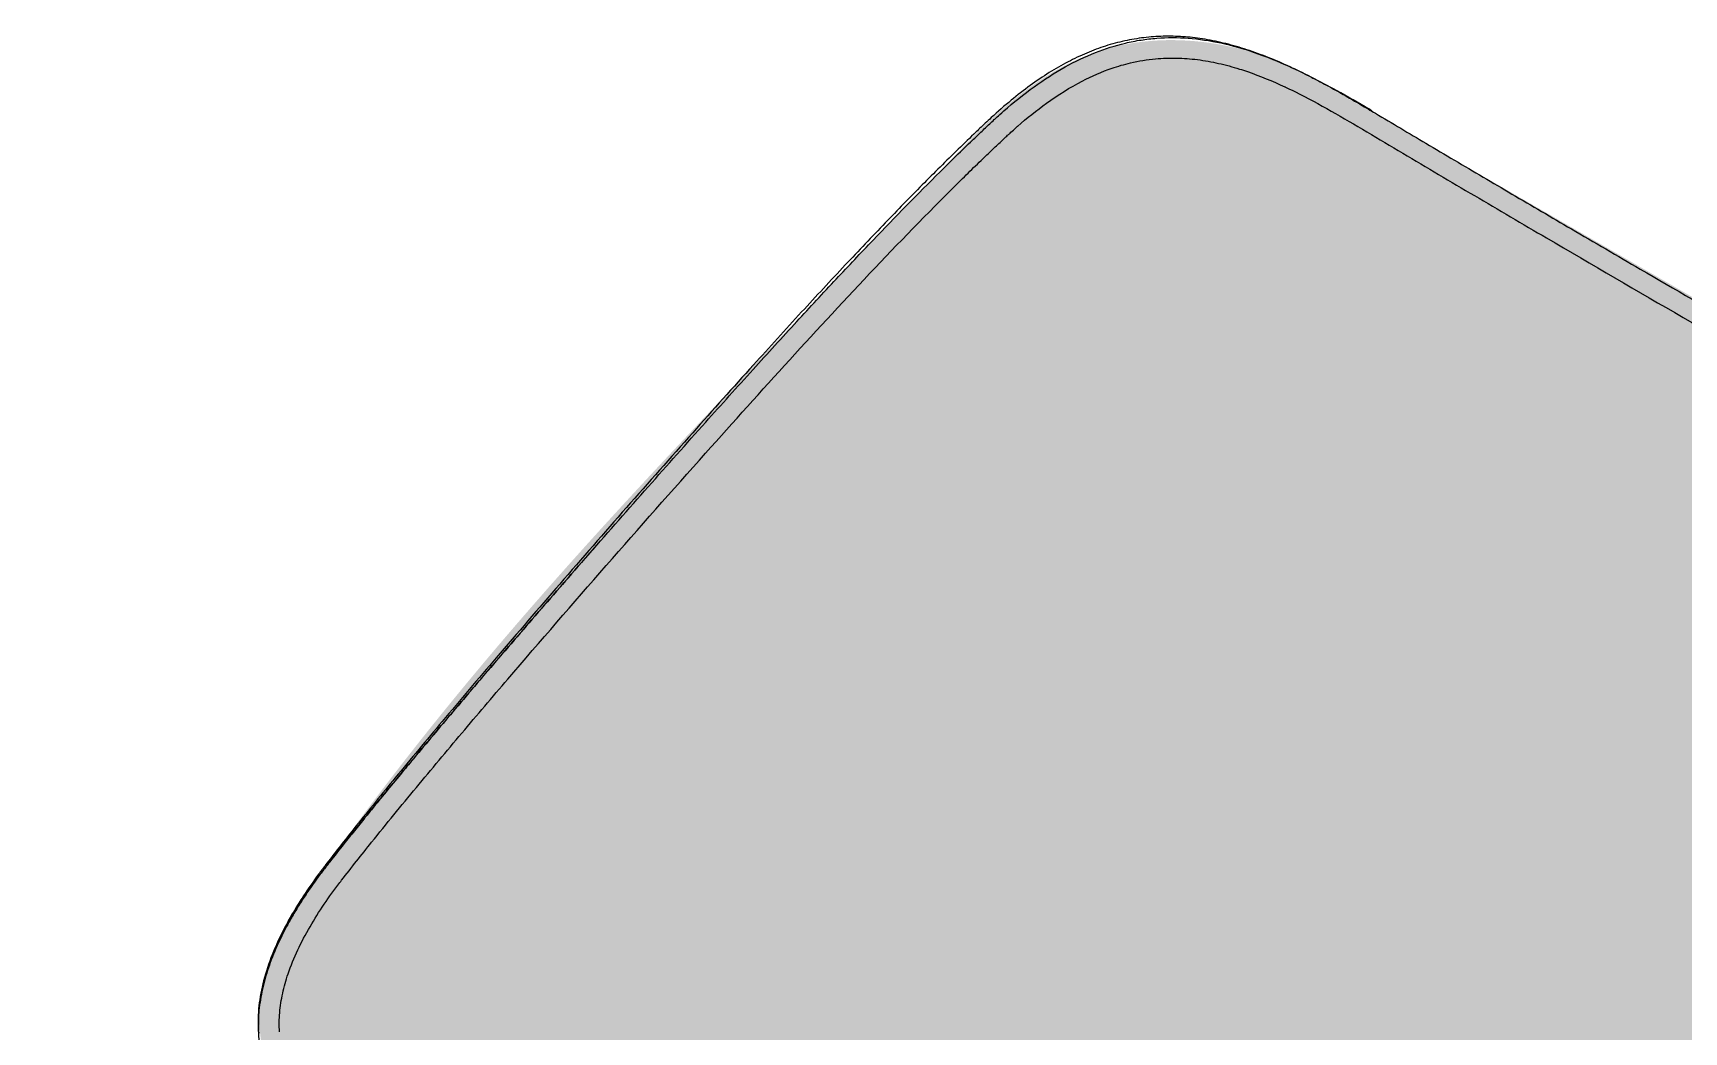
# Model space of a CAD drawing. Header units: millimetres. Extents: x 138979 to 257434, y 2210 to 57479.
# Drawn here: x 242279 to 242850, y 25818 to 26164 of the extents above; entities that cross this region are included whole.
import ezdxf

# ---------------------------------------------------------------- set-up
doc = ezdxf.new("R2010")
doc.units = ezdxf.units.MM
doc.layers.add('GAR-FFE', color=1, linetype='Continuous')

# ---------------------------------------------------------------- blocks, each defined once
blk = doc.blocks.new('Lounge')
at = {"layer": 'GAR-FFE', "true_color": 0xffffff}
h = blk.add_hatch(color=7, dxfattribs=at)
h.dxf.hatch_style = 1
edge = h.paths.add_edge_path()
edge.add_arc((166602.7404063689, 37301.66384997603), 167.9038506066634, -33.16633191255818, 4.733137481317328, ccw=False)
edge.add_line((166743.2903568876, 37209.80845025601), (166750.1826540887, 37190.44518690954))
edge.add_line((166750.1826540887, 37190.44518690952), (166738.8553849404, 37186.06849188697))
edge.add_arc((167363.5253518459, 37422.70251482748), 667.9881947809006, 185.8618777467666, 200.7474126964819, ccw=False)
edge.add_spline(control_points=[(166699.0300734434, 37354.48042641411), (166691.6578334341, 37363.68401446776), (166676.7967549022, 37382.23675348185), (166666.9400451854, 37534.97559746739), (166751.0603474122, 37794.47194999724), (166933.7467309553, 37997.0404555503), (167070.9923542372, 38064.92121909116), (167094.5364367323, 38061.30765470362), (167106.2161624025, 38059.51504117763)], knot_values=[0, 0, 0, 0, 34.50512828266449, 69.55598576813065, 445.8480932330353, 822.1408329395722, 857.2616540415927, 891.8359307452992, 891.8359307452992, 891.8359307452992, 891.8359307452992], degree=3, periodic=0)
edge.add_arc((167379.0468008674, 37450.28885502327), 667.527604808471, 99.24869265256751, 114.1243355220169, ccw=False)
edge.add_line((167271.7617343471, 38109.13862369821), (167273.6352585043, 38097.14209573103))
edge.add_line((167273.6352585042, 38097.14209573105), (167253.4236316535, 38093.43727315636))
edge.add_arc((167103.8094554873, 38168.68279519357), 167.4702669029218, -64.72305727016942, -26.69921471142908, ccw=False)
edge.add_arc((166972.0428457027, 37704.32789055572), 373.1478242597831, 39.10477319960188, 56.99184533232261, ccw=False)
edge.add_spline(control_points=[(167261.6032676943, 37939.68731944251), (167266.1213187655, 37945.51322595752), (167288.2512203348, 37974.04914458649), (167310.2926148004, 38020.87303458346), (167370.5516288148, 38036.12392597127), (167465.3228798945, 37972.80516275106), (167558.8141287189, 37885.53852756863), (167641.3003799846, 37806.16863387125), (167667.2502583627, 37781.19915039086)], knot_values=[0, 0, 0, 0, 22.24320959628369, 108.9496402745198, 140.9011732890297, 195.0820300549732, 429.5792848999953, 537.212210969513, 537.212210969513, 537.212210969513, 537.212210969513], degree=3, periodic=0)
edge.add_spline(control_points=[(167667.2502583628, 37781.19915039086), (167682.1049300281, 37765.76252938522), (167703.1050668231, 37735.24556989258), (167697.9992518725, 37691.0471874036), (167686.7217250443, 37668.77619268803)], knot_values=[0, 0, 0, 0, 57.61479415738972, 122.2865261937696, 122.2865261937696, 122.2865261937696, 122.2865261937696], degree=3, periodic=0)
edge.add_line((167686.7217250442, 37668.7761926878), (167327.7366001509, 37046.99571721113))
edge.add_spline(control_points=[(167327.7366001508, 37046.9957172111), (167314.0881163737, 37026.09359512827), (167278.3641018074, 36999.5726384297), (167241.435571243, 37002.50081063062), (167220.6397294709, 37007.64702315489)], knot_values=[0, 0, 0, 0, 64.67173203637988, 122.2865261937696, 122.2865261937696, 122.2865261937696, 122.2865261937696], degree=3, periodic=0)
edge.add_spline(control_points=[(167220.6397294708, 37007.64702315489), (167186.0405832684, 37017.63553531532), (167076.0611133979, 37049.3857775256), (166953.740366015, 37086.71825644793), (166851.5190829902, 37137.13318582124), (166834.5972353552, 37196.94446845865), (166864.1203940589, 37239.43500215228), (166877.7669396867, 37272.8578588324), (166880.5492202493, 37279.67356980522)], knot_values=[0.03255236648783466, 0.03255236648783466, 0.03255236648783466, 0.03255236648783466, 107.6654784360055, 342.1627332810276, 396.3435900469711, 428.295123061481, 515.0015537397171, 537.212210969513, 537.212210969513, 537.212210969513, 537.212210969513], degree=3, periodic=0)
edge.add_arc((166942.4464429365, 37658.62126470503), 383.969558228573, -116.6749398060968, -99.27675644372852, ccw=False)
at = {"layer": 'GAR-FFE'}
for points in [[(166895.9689249587, 37115.39886816993), (166896.314236547, 37115.77372385474)], [(166896.314236547, 37115.77372385474), (166895.9689249587, 37115.39886816993)], [(167341.3355564197, 37070.01334849291), (167340.9330687831, 37068.94416726439)], [(167230.9812283859, 37006.19156203157), (167230.9811524759, 37006.19157700805)]]:
    blk.add_lwpolyline(points, dxfattribs=at)
for points, knots in [([(167321.728788633, 37050.98142642534), (167324.2993613546, 37054.84238977422), (167326.7507134132, 37058.83345291641), (167329.1459381174, 37062.90655414277), (167331.5411628216, 37066.97965536918), (167333.8784762892, 37071.13401070528), (167336.2369510039, 37075.33169644466), (167338.5954257187, 37079.52938218409), (167340.9533002892, 37083.72877388855), (167343.3126996866, 37087.92870175443), (167348.0314984813, 37096.32855748641), (167352.7580474569, 37104.72987053305), (167357.498521999, 37113.12334643723), (167362.2389965411, 37121.51682234136), (167366.9931115448, 37129.90365837573), (167371.7599032557, 37138.28234230442), (167380.7916926767, 37154.15769693727), (167389.8668496324, 37170.00188461022), (167398.9533349384, 37185.83568980335), (167408.0398202444, 37201.66949499655), (167417.1386773069, 37217.49275774136), (167426.2432429441, 37233.31296181929), (167435.3478085814, 37249.13316589716), (167444.4585193282, 37264.94920003699), (167453.5744960156, 37280.76232450805), (167463.9981481049, 37298.84382181603), (167474.4296381631, 37316.91970878805), (167484.8603428495, 37334.99527881719), (167489.9681495506, 37343.84669590701), (167495.0764468844, 37352.69836567936), (167500.186941779, 37361.54930325825)], [0, 0, 0, 0, 1, 1, 1, 2, 2, 2, 3, 3, 3, 4, 4, 4, 5, 5, 5, 6, 6, 6, 7, 7, 7, 8, 8, 8, 9, 9, 9, 10, 10, 10, 10]), ([(167327.5915145219, 37047.064948646), (167328.4046792777, 37048.28631044307), (167329.2041122983, 37049.51680546883), (167329.9917269442, 37050.75483932212), (167330.7929577441, 37052.01427610382), (167331.5819580089, 37053.28151462617), (167332.3607265837, 37054.55497605482), (167334.1190309576, 37057.43019838911), (167335.8251776057, 37060.33714301314), (167337.5041551307, 37063.25946707674), (167338.5343837148, 37065.05261900253), (167339.554382831, 37066.85156145343), (167340.5697475831, 37068.65314703976), (167341.054281845, 37069.51286758872), (167341.5377607607, 37070.37319003756), (167342.0211849589, 37071.23354225064), (167345.343242804, 37077.14582349127), (167348.6627167051, 37083.05951029505), (167351.9855397446, 37088.97133642726), (167353.8586900556, 37092.30396619032), (167355.7329046663, 37095.63600466325), (167357.6089027845, 37098.96703688643), (167361.388252576, 37105.67767045018), (167365.1748407967, 37112.38422011328), (167368.9701325534, 37119.08584839036), (167372.8941453841, 37126.01476901915), (167376.8274621402, 37132.93842877343), (167380.7692483056, 37139.85726018436), (167385.3261075688, 37147.85570040485), (167389.8942855755, 37155.84768789896), (167394.4683943325, 37163.83627807489), (167401.3475313137, 37175.85055430332), (167408.2400824887, 37187.85714646458), (167415.1379164657, 37199.86070074269), (167423.9002645282, 37215.10886718507), (167432.6711373053, 37230.35213147744), (167441.4472990351, 37245.5923508142), (167449.8939877141, 37260.26042463747), (167458.3455756863, 37274.92567783984), (167466.801770055, 37289.58827407134), (167473.8808583951, 37301.86304088624), (167480.9631749772, 37314.13594565023), (167488.0453633139, 37326.4089241745), (167494.1268662993, 37336.94777911401), (167500.2082747201, 37347.48668844253), (167506.2924692545, 37358.02399004495)], [0, 0, 0, 0, 1, 1, 1, 2, 2, 2, 3, 3, 3, 4, 4, 4, 5, 5, 5, 6, 6, 6, 7, 7, 7, 8, 8, 8, 9, 9, 9, 10, 10, 10, 11, 11, 11, 12, 12, 12, 13, 13, 13, 14, 14, 14, 15, 15, 15, 15]), ([(166895.9689249587, 37115.39886816993), (166895.6415102774, 37115.53592043824), (166895.3140467472, 37115.67289952503), (166894.9870306269, 37115.81091662496), (166894.3820139491, 37116.06626381469), (166893.7785287189, 37116.32516403735), (166893.1764405628, 37116.58727990265), (166890.3306595946, 37117.82617545879), (166887.5160892352, 37119.1369084061), (166884.7448843473, 37120.53392692469), (166883.0348998812, 37121.39596349798), (166881.34142709, 37122.29085384315), (166879.6683965882, 37123.22237221804), (166878.0319321628, 37124.13353114814), (166876.4150262107, 37125.07973450643), (166874.8218706255, 37126.06486384879), (166871.8673661572, 37127.89178462821), (166868.9945431023, 37129.85257826152), (166866.2439316098, 37131.97514762427), (166863.7260649223, 37133.91811438097), (166861.3106027849, 37135.99663763045), (166859.0444127891, 37138.2305135635), (166856.9229541674, 37140.32172187627), (166854.9323098569, 37142.54907316959), (166853.1226118002, 37144.91895461595), (166851.4121296059, 37147.15890840336), (166849.863296951, 37149.5261924509), (166848.5195385532, 37152.0083166376), (166847.2131563092, 37154.42140143784), (166846.1005988462, 37156.94302674982), (166845.2069926948, 37159.54299763287), (166844.7568914195, 37160.85257927433), (166844.3623390792, 37162.18203754042), (166844.0231462782, 37163.52613996831), (166843.6933247852, 37164.83310718089), (166843.4158461124, 37166.15392054792), (166843.1902819468, 37167.48403624026), (166842.753071818, 37170.0621942181), (166842.5109040524, 37172.67530095356), (166842.4421652849, 37175.29375323199), (166842.4065744067, 37176.64950952306), (166842.4174773929, 37178.00669887889), (166842.4704689799, 37179.36278344109), (166842.5276018737, 37180.82484637637), (166842.6336588939, 37182.28562509094), (166842.783349504, 37183.74204299104), (166843.0899473689, 37186.72509328515), (166843.5795953806, 37189.68984923966), (166844.206944784, 37192.62502476887), (166844.545542144, 37194.20921801083), (166844.9242526279, 37195.78479432256), (166845.3373017177, 37197.35166171845), (166845.7876029457, 37199.05984200508), (166846.2787159579, 37200.7576716562), (166846.803293072, 37202.44507253636), (166847.8060202068, 37205.67053282424), (166848.9310190641, 37208.85788828612), (166850.1389919452, 37212.01326315309), (166850.8209300163, 37213.79456990602), (166851.5293115093, 37215.56568459712), (166852.2588248404, 37217.32819322479), (166853.0286132974, 37219.18800680101), (166853.8219313031, 37221.03823783208), (166854.6327133365, 37222.88073714986), (166856.1388358673, 37226.30339530099), (166857.7052222366, 37229.69937331096), (166859.3006945095, 37233.08153139724), (166862.2287379062, 37239.28853719687), (166865.2547436216, 37245.44899702026), (166868.2106371176, 37251.64282141742), (166869.3677978585, 37254.06755371561), (166870.514213671, 37256.49739924457), (166871.6388697396, 37258.93733478419)], [0, 0, 0, 0, 1, 1, 1, 2, 2, 2, 3, 3, 3, 4, 4, 4, 5, 5, 5, 6, 6, 6, 7, 7, 7, 8, 8, 8, 9, 9, 9, 10, 10, 10, 11, 11, 11, 12, 12, 12, 13, 13, 13, 14, 14, 14, 15, 15, 15, 16, 16, 16, 17, 17, 17, 18, 18, 18, 19, 19, 19, 20, 20, 20, 21, 21, 21, 22, 22, 22, 23, 23, 23, 24, 24, 24, 24]), ([(166854.1386353888, 37157.15644042927), (166855.11009423, 37155.16851264494), (166856.2486070141, 37153.24405039207), (166857.5321738672, 37151.3955838359), (166858.8157407205, 37149.54711727967), (166860.2447027765, 37147.77289216104), (166861.7949890216, 37146.07459612534), (166863.3452752665, 37144.3763000897), (166865.0178000595, 37142.7515608712), (166866.7828845499, 37141.20142102416), (166868.9964355658, 37139.25742703857), (166871.3572045682, 37137.42904708354), (166873.8231709301, 37135.70766719017), (166876.289137292, 37133.98628729675), (166878.8608611173, 37132.37096628459), (166881.5094185398, 37130.84897411859), (166884.1579759623, 37129.32698195247), (166886.882430862, 37127.89824247832), (166889.6633920752, 37126.54974166385), (166892.4443532884, 37125.20124084939), (166895.2804557063, 37123.93324972753), (166898.1587250211, 37122.7337565326), (166898.4541932745, 37122.61062276002), (166898.750111672, 37122.48820803297), (166899.0464678897, 37122.36649835348)], [0, 0, 0, 0, 1, 1, 1, 2, 2, 2, 3, 3, 3, 4, 4, 4, 5, 5, 5, 6, 6, 6, 7, 7, 7, 8, 8, 8, 8]), ([(166847.7860598494, 37153.96400739858), (166848.7150919785, 37152.06289877347), (166849.7680602878, 37150.22466268373), (166850.926634166, 37148.45753619733), (166852.147189889, 37146.59587127739), (166853.4849528896, 37144.81312798173), (166854.9165248914, 37143.11135551694), (166856.4497604015, 37141.28873117815), (166858.0906017557, 37139.5589863552), (166859.8121115523, 37137.9154657257), (166861.6145109297, 37136.19472003757), (166863.5053376818, 37134.56849184405), (166865.461911694, 37133.02702128718), (166867.5443848774, 37131.38636211585), (166869.7013387922, 37129.84171927674), (166871.9129837962, 37128.38082011195), (166874.3121633691, 37126.7960452371), (166876.7757022323, 37125.30981810577), (166879.2857470408, 37123.90746699664), (166881.9468757076, 37122.42070599366), (166884.6602773563, 37121.02822217951), (166887.4114730444, 37119.71507574694), (166890.3406339106, 37118.31698648777), (166893.3126364864, 37117.00883069762), (166896.3153513176, 37115.77565441205)], [0, 0, 0, 0, 1, 1, 1, 2, 2, 2, 3, 3, 3, 4, 4, 4, 5, 5, 5, 6, 6, 6, 7, 7, 7, 8, 8, 8, 8]), ([(166878.4596884153, 37124.37069320353), (166877.1373572592, 37125.12241050316), (166875.82855695, 37125.89820993028), (166874.5358903374, 37126.69998528861), (166873.3353600892, 37127.44461314601), (166872.1487456044, 37128.21164596872), (166870.9783973671, 37129.00301771355), (166868.6370386066, 37130.58620903082), (166866.3607816605, 37132.26681113668), (166864.1745563226, 37134.05929064518), (166862.1557841309, 37135.71447582822), (166860.2137798615, 37137.4650563504), (166858.3772583451, 37139.32223522925), (166856.6187627112, 37141.10051058349), (166854.9569772151, 37142.97651889868), (166853.4247345811, 37144.95620458876)], [0, 0, 0, 0, 1, 1, 1, 2, 2, 2, 3, 3, 3, 4, 4, 4, 5, 5, 5, 5]), ([(166942.291473761, 37098.10540033091), (166940.1853406066, 37098.87949957047), (166938.0802491918, 37099.65640352073), (166935.9764034071, 37100.43662521755), (166933.5217705634, 37101.34693804372), (166931.0688333628, 37102.26176722924), (166928.6178327077, 37103.1817012789), (166926.1665696591, 37104.10173381283), (166923.7172435707, 37105.02687230386), (166921.2702120688, 37105.95797197323), (166919.8172830024, 37106.51081396651), (166918.3651628719, 37107.06575751991), (166916.9139838295, 37107.62312848307), (166915.0998649927, 37108.31989789184), (166913.2872168412, 37109.02046073484), (166911.4763072196, 37109.72543834877), (166909.6651423431, 37110.43051533203), (166907.8557164867, 37111.14000833087), (166906.0483880728, 37111.85476699023), (166903.6084376419, 37112.81971375097), (166901.1723099789, 37113.79425762681), (166898.7417472964, 37114.78237823554), (166898.3364227216, 37114.94715883076), (166897.9312529057, 37115.1123169873), (166897.5261235003, 37115.27757655713), (166897.1213182568, 37115.44270389533), (166896.7165533588, 37115.60793248465), (166896.312291739, 37115.77437309281), (166895.1438806332, 37116.25542557344), (166893.9796736399, 37116.74660260417), (166892.8208477621, 37117.25012177933), (166890.8595602516, 37118.1023169955), (166888.9136868519, 37118.98986606696), (166886.9867116666, 37119.91662136035), (166885.585234812, 37120.5906446189), (166884.1937542828, 37121.28540624719), (166882.8142265012, 37122.00313303887), (166881.3484420157, 37122.765736598), (166879.8961517286, 37123.55426695495), (166878.4596884153, 37124.37069320353)], [0, 0, 0, 0, 1, 1, 1, 2, 2, 2, 3, 3, 3, 4, 4, 4, 5, 5, 5, 6, 6, 6, 7, 7, 7, 8, 8, 8, 9, 9, 9, 10, 10, 10, 11, 11, 11, 12, 12, 12, 13, 13, 13, 13]), ([(166899.0464678897, 37122.36649835348), (166904.2064605511, 37120.24735586368), (166909.4049380622, 37118.18651482841), (166914.6284219969, 37116.15603220114), (166922.2334131558, 37113.19980554818), (166929.8790986821, 37110.31287567253), (166937.5460081816, 37107.46512628318), (166945.212917681, 37104.61737689382), (166952.9010752552, 37101.81146449019), (166960.6027446768, 37099.03496901545), (166968.3044140984, 37096.25847354077), (166976.0200563298, 37093.51214855234), (166983.7456683235, 37090.78882372059), (167000.0963111205, 37085.02512350096), (167016.4912142816, 37079.36316957383), (167032.9125645945, 37073.77019468707), (167049.3339149074, 37068.17721980019), (167065.77946642, 37062.65483465244), (167082.2497204878, 37057.21827575093), (167096.0205831336, 37052.67274138384), (167109.8080928968, 37048.18563167879), (167123.6173521663, 37043.79551377945), (167137.426611436, 37039.40539588023), (167151.2581013497, 37035.10954098922), (167165.1243784459, 37030.99111472996), (167178.9906555421, 37026.87268847076), (167192.8929022638, 37022.93278895196), (167206.8527563119, 37019.30869501608), (167208.0172541995, 37019.00638170267), (167209.1821145004, 37018.70631186001), (167210.3473543263, 37018.40860107966), (167212.6778339779, 37017.81317951891), (167215.0098317208, 37017.22719434986), (167217.3434844599, 37016.65156861045), (167217.9912499931, 37016.49178883352), (167218.6390771093, 37016.33283419028), (167219.2873855374, 37016.17457851087), (167220.5840023935, 37015.85806715215), (167221.8842010378, 37015.54372176965), (167223.1807082764, 37015.23342018307), (167223.9935208309, 37015.03888441983), (167224.804545399, 37014.84623026848), (167225.6139506213, 37014.65620368707), (167225.872420413, 37014.5955219302), (167226.1311548629, 37014.53499998694), (167226.3886016431, 37014.47505128843), (167226.8978663096, 37014.35646462796), (167227.401188513, 37014.24042848969), (167227.898863064, 37014.12823282834), (167228.0701398716, 37014.08962021564), (167228.2381404982, 37014.05199709017), (167228.4106041338, 37014.01386817079), (167228.5830677694, 37013.97573925141), (167228.7666895905, 37013.93565317604), (167228.9974839489, 37013.88612580311), (167229.4791241554, 37013.78276810294), (167230.1665222058, 37013.63832406607), (167231.3264748372, 37013.39812515769), (167231.6653491964, 37013.3279522481), (167232.0444885174, 37013.24961779342), (167232.4705540792, 37013.16175160313)], [0, 0, 0, 0, 1, 1, 1, 2, 2, 2, 3, 3, 3, 4, 4, 4, 5, 5, 5, 6, 6, 6, 7, 7, 7, 8, 8, 8, 9, 9, 9, 10, 10, 10, 11, 11, 11, 12, 12, 12, 13, 13, 13, 14, 14, 14, 15, 15, 15, 16, 16, 16, 17, 17, 17, 18, 18, 18, 19, 19, 19, 20, 20, 20, 20]), ([(167340.9330687831, 37068.94416726439), (167338.7514845497, 37065.16980395914), (167336.5600122648, 37061.40069840266), (167334.3053448426, 37057.66944734735), (167332.5932637021, 37054.836122796), (167330.8447434844, 37052.02462560596), (167329.0384269166, 37049.25054731191), (167327.3656007622, 37046.68147896184), (167325.6432051345, 37044.14450320846), (167323.855071803, 37041.65463963145), (167322.2443161008, 37039.41176328424), (167320.5802178099, 37037.20711591834), (167318.8512969433, 37035.05459224788), (167317.2371967636, 37033.04502147425), (167315.56659807, 37031.0808810356), (167313.8310588747, 37029.17615333822), (167312.1383141063, 37027.31839186902), (167310.3837919205, 37025.51714929967), (167308.5614152899, 37023.7879291455), (167306.7775327666, 37022.09523535194), (167304.9286321053, 37020.47155344626), (167303.0122353436, 37018.93293332541), (167301.2474461431, 37017.5160345771), (167299.4254177498, 37016.17127137247), (167297.5478196992, 37014.91073171195), (167295.6580095056, 37013.64199333661), (167293.7119044393, 37012.45857767022), (167291.7148346283, 37011.37096216087), (167289.7531024906, 37010.3025917483), (167287.7421932688, 37009.32666116639), (167285.6904511809, 37008.44940535096), (167283.6159836963, 37007.56243292138), (167281.4997737944, 37006.77633323614), (167279.3523340155, 37006.09292195691), (167277.1761823669, 37005.40037327789), (167274.9679601542, 37004.81327730714), (167272.7389578287, 37004.32844891882), (167270.4781783834, 37003.83670871652), (167268.1960221106, 37003.45017277717), (167265.9029152741, 37003.16146040335), (167263.5212303835, 37002.86159565783), (167261.1277325935, 37002.66725789319), (167258.731573611, 37002.56736558198), (167256.2427643342, 37002.46361081762), (167253.75108409, 37002.46174639772), (167251.2635992949, 37002.54821139539), (167248.6115894989, 37002.64039528393), (167245.964348489, 37002.83297941106), (167243.3269799038, 37003.10990688781), (167240.5526172023, 37003.40121894289), (167237.789179179, 37003.78586409165), (167235.0393426809, 37004.24669888918), (167232.025986564, 37004.75169595244), (167229.028963779, 37005.34818502085), (167226.0488808552, 37006.0165792664), (167225.1181423722, 37006.2253319294), (167224.1890562636, 37006.44109847996), (167223.2610125524, 37006.6612246501), (167222.6427972325, 37006.80786146148), (167222.0250444811, 37006.95643287315), (167221.4073727652, 37007.10530190292), (167220.6049049892, 37007.29870981892), (167219.8025739909, 37007.49262007652), (167219.0005565635, 37007.6877899869), (167216.2190860142, 37008.36465727072), (167213.4413869898, 37009.05667523551), (167210.6671690149, 37009.7619808311), (167204.983296833, 37011.20702476427), (167199.3140369189, 37012.70784567739), (167193.6575000101, 37014.25401704886), (167187.7587668195, 37015.86639093334), (167181.8738694827, 37017.52808196389), (167176.0002465812, 37019.227801817), (167169.5633346558, 37021.09052728926), (167163.1399633274, 37022.99892537808), (167156.7271652099, 37024.94148075162), (167149.6372888761, 37027.08913566271), (167142.560336308, 37029.27854144335), (167135.4931047623, 37031.49827799661), (167127.5984878592, 37033.97788682219), (167119.7160013645, 37036.49534399761), (167111.8425422382, 37039.04021787253), (167101.8499983315, 37042.27002621006), (167091.8719950183, 37045.54399526771), (167081.9048094904, 37048.85001520591), (167070.9496884461, 37052.48372388899), (167060.0076359585, 37056.15615202778), (167049.0768451768, 37059.86130673293), (167037.9779531882, 37063.62344185147), (167026.8906719494, 37067.41931785952), (167015.8157679601, 37071.25049009925), (167005.1975816988, 37074.92366870923), (166994.5907728863, 37078.62929241633), (166983.9988284773, 37082.37644268421), (166974.9065876803, 37085.59303741134), (166965.8253000064, 37088.84023178701), (166956.7599436803, 37092.13087263168), (166948.7861684219, 37095.02527960332), (166940.8247188396, 37097.95329999574), (166932.8827675548, 37100.93290970504), (166926.1384012709, 37103.46321725054), (166919.4080962572, 37106.03072862484), (166912.7017031564, 37108.65895520424), (166909.7723568822, 37109.80696213158), (166906.8475728439, 37110.96655312111), (166903.9292622965, 37112.14205340378), (166901.510985836, 37113.11613913457), (166899.0971545358, 37114.10114932019), (166896.6889481705, 37115.09966245858), (166896.516384045, 37115.1712126169), (166896.3438488017, 37115.24283210858), (166896.1714588049, 37115.3148020329), (166896.103997873, 37115.34296583734), (166896.0365591838, 37115.3711833061), (166895.9689249587, 37115.39886816993)], [0, 0, 0, 0, 1, 1, 1, 2, 2, 2, 3, 3, 3, 4, 4, 4, 5, 5, 5, 6, 6, 6, 7, 7, 7, 8, 8, 8, 9, 9, 9, 10, 10, 10, 11, 11, 11, 12, 12, 12, 13, 13, 13, 14, 14, 14, 15, 15, 15, 16, 16, 16, 17, 17, 17, 18, 18, 18, 19, 19, 19, 20, 20, 20, 21, 21, 21, 22, 22, 22, 23, 23, 23, 24, 24, 24, 25, 25, 25, 26, 26, 26, 27, 27, 27, 28, 28, 28, 29, 29, 29, 30, 30, 30, 31, 31, 31, 32, 32, 32, 33, 33, 33, 34, 34, 34, 35, 35, 35, 36, 36, 36, 37, 37, 37, 38, 38, 38, 38]), ([(166896.3153513176, 37115.77565441205), (166901.3913286698, 37113.69101592712), (166906.4922145437, 37111.66710192506), (166911.6063402429, 37109.6770360925), (166917.7135603753, 37107.30052623863), (166923.8396615778, 37104.97228663374), (166929.9771887248, 37102.67430601368), (166937.0715651049, 37100.01806693838), (166944.1812077821, 37097.40225713799), (166951.3014225179, 37094.81522710598), (166959.140605394, 37091.96697009687), (166966.9926031627, 37089.15359840705), (166974.8540420685, 37086.36654539063), (166983.5992043124, 37083.26619301201), (166992.3560495988, 37080.19840897544), (167001.1217234452, 37077.15572458331), (167010.732670608, 37073.81963434798), (167020.3542311001, 37070.51371786575), (167029.9843693752, 37067.23262403451), (167039.708253528, 37063.91958995356), (167049.4408832798, 37060.63186415477), (167059.1826359546, 37057.37095175253), (167068.6540604897, 37054.20052782941), (167078.1341086609, 37051.05544983671), (167087.6242169496, 37047.94050972303), (167095.3884306309, 37045.39206033642), (167103.1593780419, 37042.86378370918), (167110.9390377701, 37040.36210297293), (167118.0850647314, 37038.06417753483), (167125.238442614, 37035.78869208589), (167132.4013255266, 37033.5429300887), (167138.7959141096, 37031.53804962343), (167145.1980780478, 37029.55685826857), (167151.6100580465, 37027.60733887582), (167157.5291833496, 37025.80766863842), (167163.456673692, 37024.03498857707), (167169.3947418431, 37022.29747841111), (167180.0081773379, 37019.19193101779), (167190.6554050999, 37016.19873869856), (167201.3500230828, 37013.37871201674), (167206.4064687634, 37012.04539541237), (167211.4735081733, 37010.75078869076), (167216.5525776139, 37009.50438375177), (167217.8485781082, 37009.18634489924), (167219.1453618676, 37008.87144442386), (167220.4428217504, 37008.5591944136), (167221.802307182, 37008.23201717634), (167223.162534927, 37007.9077498744), (167224.5243043539, 37007.58991458011), (167225.2059527257, 37007.43081869604), (167225.8879873831, 37007.27333442279), (167226.5711462943, 37007.12068167067), (167227.3161397292, 37006.95421191346), (167228.0624701469, 37006.79348788725), (167230.9811524759, 37006.19157700805)], [0, 0, 0, 0, 1, 1, 1, 2, 2, 2, 3, 3, 3, 4, 4, 4, 5, 5, 5, 6, 6, 6, 7, 7, 7, 8, 8, 8, 9, 9, 9, 10, 10, 10, 11, 11, 11, 12, 12, 12, 13, 13, 13, 14, 14, 14, 15, 15, 15, 16, 16, 16, 17, 17, 17, 18, 18, 18, 18]), ([(167034.4150356093, 37065.72294385434), (167029.9814058401, 37067.22953806905), (167025.549651977, 37068.74157563417), (167021.1198139749, 37070.25912160438), (167017.0793652455, 37071.64327305288), (167013.0405103666, 37073.03200707422), (167009.003386682, 37074.4256892546), (167000.9276831408, 37077.21355630993), (166992.8589068759, 37080.02122314018), (166984.7990902539, 37082.85406038706), (166977.4693702118, 37085.43028574286), (166970.1470601177, 37088.02732794126), (166962.8342160296, 37090.65044682747), (166956.2516089457, 37093.01162952936), (166949.6766717673, 37095.39394107187), (166943.1120202296, 37097.80398538103)], [0, 0, 0, 0, 1, 1, 1, 2, 2, 2, 3, 3, 3, 4, 4, 4, 5, 5, 5, 5]), ([(167310.8823312552, 37036.58936714282), (167313.8922043514, 37040.04987855925), (167316.7276235056, 37043.74958329508), (167319.4312521142, 37047.61362794822), (167319.4585614941, 37047.65265870228), (167319.4858574913, 37047.6917063499), (167321.728788633, 37050.98142642534)], [0, 0, 0, 0, 1, 1, 1, 2, 2, 2, 2]), ([(167316.1830766419, 37031.93611364183), (167318.6034837951, 37034.71890425071), (167320.8978627985, 37037.62321960856), (167323.090453511, 37040.6134058038), (167323.8334212318, 37041.62664179422), (167324.5646934501, 37042.64969742554), (167325.2853060198, 37043.68150104757)], [0, 0, 0, 0, 1, 1, 1, 2, 2, 2, 2]), ([(167232.4099290962, 37013.17397477198), (167236.6544037521, 37012.3377731613), (167240.9007992094, 37011.67466146452), (167245.1385244169, 37011.24510369659), (167250.0210692574, 37010.75018367206), (167254.8901317153, 37010.56594500458), (167259.6954727104, 37010.78696317965), (167263.4635006735, 37010.96027089393), (167267.1853399845, 37011.38322256244), (167270.8303351322, 37012.09574916621), (167273.0149666236, 37012.52280269959), (167275.1710988187, 37013.05279080104), (167277.2863524462, 37013.69004579762), (167280.1006346571, 37014.53789466887), (167282.8578341139, 37015.58016980451), (167285.5261402463, 37016.80826030124), (167287.717829149, 37017.81698725367), (167289.8544655609, 37018.95447729569), (167291.9314495613, 37020.21168465045), (167294.0084335617, 37021.46889200527), (167296.0203433717, 37022.84354446927), (167297.9708826342, 37024.32784046663), (167299.9214218966, 37025.81213646405), (167301.8093314196, 37027.40407043131), (167303.6328601122, 37029.08698468562), (167305.4563888046, 37030.76989893994), (167307.2180793904, 37032.54574798234), (167308.9222698712, 37034.39780617494), (167309.5842985154, 37035.11727714242), (167310.2376457367, 37035.84823158407), (167310.8825598711, 37036.58962997422)], [0, 0, 0, 0, 1, 1, 1, 2, 2, 2, 3, 3, 3, 4, 4, 4, 5, 5, 5, 6, 6, 6, 7, 7, 7, 8, 8, 8, 9, 9, 9, 10, 10, 10, 10]), ([(167230.9812283859, 37006.19156203157), (167235.3792567667, 37005.32510888646), (167239.8142829089, 37004.62975389714), (167244.2775280502, 37004.17445402947), (167248.4930482752, 37003.74442481529), (167252.733741935, 37003.52854252933), (167256.9754658455, 37003.59040422016), (167260.8568734633, 37003.64701102505), (167264.7391437352, 37003.93617962056), (167268.5844905427, 37004.50707869529), (167272.1710545198, 37005.03955759999), (167275.7254975325, 37005.81712333177), (167279.2039198773, 37006.86249556125), (167280.9667925782, 37007.39229268848), (167282.7101394734, 37007.99087555206), (167284.4281436556, 37008.65692210459), (167286.1323355624, 37009.31761382823), (167287.8115906147, 37010.04468882293), (167289.4604144054, 37010.83692368073), (167292.728183746, 37012.40703735425), (167295.8764238206, 37014.23308884411), (167298.8779186845, 37016.27673912782), (167302.0184255125, 37018.41503952839), (167304.998279573, 37020.79156132101), (167307.8155689874, 37023.3474890262), (167310.7764579458, 37026.03369445528), (167313.5577878053, 37028.91806082957), (167316.1830766419, 37031.93611364183)], [0, 0, 0, 0, 1, 1, 1, 2, 2, 2, 3, 3, 3, 4, 4, 4, 5, 5, 5, 6, 6, 6, 7, 7, 7, 8, 8, 8, 9, 9, 9, 9])]:
    blk.add_open_spline(points, degree=3, knots=knots, dxfattribs=at)
blk.add_open_spline([(167327.5914129665, 37047.06501648645), (167326.8352388107, 37045.92865816888), (167326.0664664034, 37044.80076330947), (167325.2852417575, 37043.68154612865)], degree=3, dxfattribs=at)

msp = doc.modelspace()

# ---------------------------------------------------------------- block references
at = {"layer": 'GAR-FFE', "xscale": -1.000000000000001, "rotation": 210}
msp.add_blockref('Lounge', (79285.46856855397, -25430.31160019615), dxfattribs=at)

doc.saveas('drawing.dxf')
